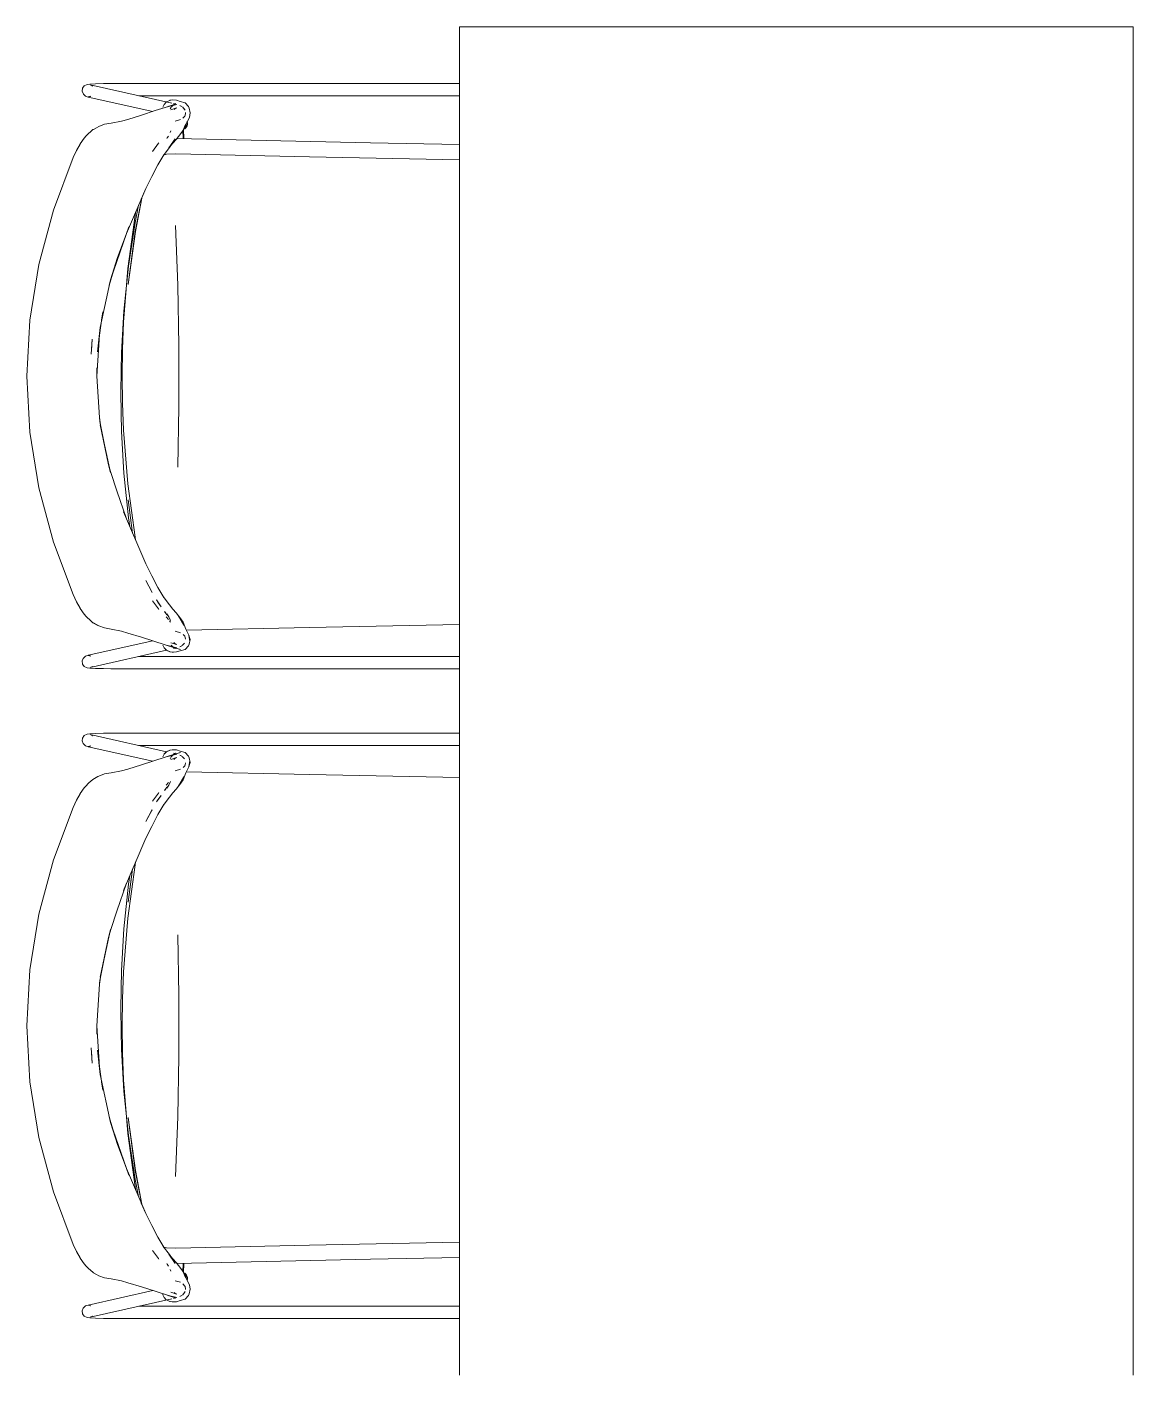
# Model space of a CAD drawing. Header units: millimetres. Extents: x 79795 to 317870, y -36033 to 97293.
# Drawn here: x 190439 to 191424, y 31707 to 32907 of the extents above; entities that cross this region are included whole.
import ezdxf

# ---------------------------------------------------------------- set-up
doc = ezdxf.new("R2010")
doc.units = ezdxf.units.MM
doc.header["$MEASUREMENT"] = 0
doc.layers.add('G-IMPT', color=8, linetype='CONTINUOUS', lineweight=9)
doc.layers.add('I-FURN', color=8, linetype='CONTINUOUS', lineweight=9)

msp = doc.modelspace()

# ---------------------------------------------------------------- linework, layer by layer
at = {"layer": 'G-IMPT'}
for p, q in [((190492.8, 32856.1), (190490.4, 32854.9)), ((190495.2, 32856.5), (190492.8, 32856.1)), ((190500.4, 32856.7), (190495.2, 32856.5)), ((190507.6, 32856.9), (190500.4, 32856.7)), ((190507.6, 32856.9), (190513.9, 32857)), ((190824.4, 32857), (190513.9, 32857)), ((190488.6, 32850.1), (190488.9, 32852.8)), ((190488.6, 32850.1), (190489.3, 32848)), ((190490.4, 32854.9), (190488.9, 32852.8)), ((190489.6, 32847.7), (190489.3, 32848)), ((190489.6, 32847.7), (190491.4, 32845.8)), ((190491.4, 32845.8), (190491.1, 32846.1)), ((190493.9, 32845), (190491.4, 32845.8)), ((190496.2, 32845.7), (190493.7, 32845.3)), ((190496, 32845.6), (190493.7, 32845.3)), ((190493.9, 32845), (190551.5, 32832.2)), ((190568.4, 32839.4), (190495.5, 32855.9)), ((190495.5, 32855.9), (190497.6, 32854.8)), ((190497.4, 32855.1), (190497.6, 32854.8)), ((190824.4, 32846.1), (190539, 32846.1)), ((190553.6, 32832.9), (190541.2, 32829)), ((190565.4, 32836.7), (190553.6, 32832.9)), ((190560.4, 32836), (190561.6, 32838.5)), ((190560.4, 32835.9), (190561.6, 32838.5)), ((190561.5, 32838.3), (190560.4, 32835.9)), ((190560.4, 32836), (190560.4, 32835.9)), ((190561.5, 32838.3), (190561.6, 32838.5)), ((190563.4, 32840.4), (190561.6, 32838.5)), ((190563.4, 32840.4), (190563.7, 32840.6)), ((190566.6, 32842), (190563.7, 32840.6)), ((190572.9, 32838.5), (190564.7, 32836.5)), ((190570.6, 32838.3), (190564.7, 32836.5)), ((190565.4, 32836.7), (190572.9, 32838.5)), ((190566.9, 32842.1), (190566.6, 32842)), ((190566.9, 32842.1), (190568.6, 32842.4)), ((190567, 32834.5), (190567.7, 32835.9)), ((190572.8, 32835.3), (190567.3, 32833.7)), ((190569.4, 32837.8), (190568, 32836.3)), ((190568.3, 32837.6), (190571.5, 32839.1)), ((190568.3, 32837.6), (190570.6, 32838.3)), ((190572.6, 32842.1), (190568.6, 32842.4)), ((190569.4, 32837.8), (190571.5, 32839.1)), ((190571.9, 32838.7), (190569.9, 32839.1)), ((190570.5, 32834), (190571.5, 32835.1)), ((190570.5, 32834), (190571.1, 32834.8)), ((190572.8, 32835.3), (190570.7, 32834.4)), ((190571.5, 32835.1), (190570.7, 32834.4)), ((190572.6, 32842.1), (190575.8, 32841.1)), ((190575.4, 32837.5), (190577.1, 32836.7)), ((190580.1, 32839.8), (190575.8, 32841.1)), ((190575.9, 32837.1), (190577.1, 32836.7)), ((190579.9, 32833.7), (190577.7, 32836.4)), ((190578.9, 32834.8), (190580.1, 32833.2)), ((190578.9, 32834.8), (190579.3, 32834.2)), ((190580.1, 32833.2), (190579.3, 32834.2)), ((190580.1, 32839.8), (190583.2, 32836.5)), ((190583.2, 32836.5), (190583.7, 32835.2)), ((190583.7, 32835.2), (190584.8, 32831)), ((190503.4, 32818.9), (190508.3, 32820.7)), ((190514.3, 32821.8), (190508.3, 32820.7)), ((190514.3, 32821.8), (190523.6, 32823.5)), ((190523.6, 32823.5), (190529.2, 32825.1)), ((190541.2, 32829), (190529.2, 32825.1)), ((190576.2, 32824.9), (190571.4, 32823.6)), ((190579.8, 32828.1), (190578.1, 32826.3)), ((190578.4, 32815.6), (190580.6, 32820.5)), ((190584, 32826.9), (190579.6, 32818.5)), ((190580.6, 32820.5), (190579.6, 32818.5)), ((190579.8, 32828.1), (190580.1, 32828.7)), ((190580.1, 32828.7), (190580.5, 32830.6)), ((190580.6, 32831.2), (190580.5, 32830.6)), ((190584, 32826.9), (190584.8, 32831)), ((190486.8, 32803.4), (190490.2, 32808.3)), ((190490.2, 32808.3), (190491.9, 32810.4)), ((190493.7, 32812.2), (190491.9, 32810.4)), ((190496.2, 32814.4), (190493.7, 32812.2)), ((190498.1, 32816), (190496.2, 32814.4)), ((190498.1, 32816), (190498.5, 32816.2)), ((190498.5, 32816.2), (190501.1, 32817.7)), ((190503.4, 32818.9), (190501.1, 32817.7)), ((190563.8, 32808.1), (190564.2, 32808.7)), ((190565.3, 32810.3), (190564.2, 32808.7)), ((190567, 32813.5), (190567.5, 32814.9)), ((190576.4, 32812.5), (190572.1, 32807.1)), ((190572.5, 32808.1), (190745.4, 32804.3)), ((190578.4, 32815.6), (190576.4, 32812.5)), ((190578.2, 32815.3), (190578.5, 32808)), ((190578.2, 32815.3), (190578.5, 32808)), ((190578.9, 32808.2), (190578.6, 32816)), ((190480.6, 32791.1), (190483.4, 32797.5)), ((190483.4, 32797.5), (190486.6, 32803.1)), ((190486.8, 32803.4), (190486.6, 32803.1)), ((190556.5, 32803.8), (190551.2, 32796.4)), ((190556.8, 32804.2), (190556.5, 32803.8)), ((190566.2, 32800.2), (190560.7, 32792.8)), ((190571.3, 32807.9), (190565.7, 32799.7)), ((190569.2, 32803.9), (190565.7, 32799.7)), ((190571.3, 32807.9), (190566.2, 32800.2)), ((190569.2, 32803.9), (190572.1, 32807.1)), ((190824.4, 32802.6), (190745.4, 32804.3)), ((190463, 32744.3), (190480.6, 32791.1)), ((190550.4, 32774.2), (190555.9, 32784.6)), ((190555.9, 32784.6), (190561.3, 32793.6)), ((190560.7, 32793.3), (190563.6, 32794)), ((190560.7, 32792.8), (190561.3, 32793.6)), ((190563.6, 32794), (190571.9, 32794.5)), ((190571.9, 32794.5), (190690.8, 32791.8)), ((190824.4, 32789.1), (190690.8, 32791.8)), ((190550.4, 32774.2), (190545.2, 32763.6)), ((190527.9, 32723.6), (190545.1, 32763.6)), ((190541, 32754.2), (190545.1, 32763.6)), ((190541, 32754.2), (190545.2, 32763.6)), ((190535.7, 32733.4), (190538.6, 32748.6)), ((190535.8, 32725.2), (190541.5, 32755.1)), ((190541.5, 32755.1), (190535.9, 32725.4)), ((190450, 32695.8), (190463, 32744.3)), ((190529.2, 32692.5), (190535.6, 32739.8)), ((190535.6, 32739.8), (190536.2, 32743)), ((190530.1, 32729.4), (190527.9, 32723.6)), ((190530.1, 32729.4), (190527.9, 32723.6)), ((190529.4, 32678.1), (190535.9, 32725.4)), ((190535.8, 32725.2), (190529.4, 32678.1)), ((190535.7, 32733.4), (190529.8, 32694.3)), ((190571.5, 32730.7), (190573.6, 32677.5)), ((190527.9, 32723.6), (190513.8, 32682.4)), ((190527.9, 32723.6), (190519.9, 32702.1)), ((190527.9, 32723.6), (190519.9, 32702.1)), ((190513.8, 32682.4), (190519.9, 32702.1)), ((190519.9, 32702.1), (190513.9, 32682.4)), ((190450, 32695.8), (190441.9, 32646.5)), ((190525.4, 32644.7), (190529.2, 32692.5)), ((190529.8, 32694.3), (190525.7, 32654.5)), ((190504.5, 32639.9), (190513.8, 32682.4)), ((190513.8, 32682.4), (190512.4, 32677.2)), ((190512.4, 32677.2), (190513.9, 32682.4)), ((190574.6, 32623.6), (190573.6, 32677.5)), ((190507, 32653.7), (190504.9, 32639.6)), ((190507, 32653.7), (190505.7, 32646.6)), ((190525.7, 32654.5), (190523.6, 32617.5)), ((190439.3, 32596.5), (190441.9, 32646.5)), ((190525.4, 32644.7), (190524.4, 32620.6)), ((190497.3, 32629.6), (190496.6, 32616)), ((190496.7, 32619.4), (190497.3, 32629.6)), ((190501.5, 32596.5), (190503.8, 32633.5)), ((190504.5, 32639.9), (190502.1, 32618.3)), ((190502.1, 32618.3), (190503.2, 32628.6)), ((190504.5, 32639.9), (190503.2, 32628.6)), ((190504.9, 32639.6), (190503.2, 32628.6)), ((190503.8, 32633.5), (190503.2, 32628.6)), ((190523.6, 32617.5), (190523.2, 32601.2)), ((190524.4, 32620.6), (190524.1, 32596.5)), ((190574.6, 32623.6), (190574.6, 32569.5)), ((190439.3, 32596.5), (190441.9, 32546.6)), ((190501.5, 32596.5), (190501.6, 32604)), ((190501.5, 32596.5), (190501.6, 32604)), ((190503.9, 32559.6), (190501.5, 32596.5)), ((190523.2, 32601.2), (190522.8, 32582.3)), ((190524.1, 32596.5), (190524.4, 32572.5)), ((190523.2, 32563.5), (190522.8, 32582.3)), ((190525.4, 32548.4), (190524.4, 32572.5)), ((190573.6, 32515.6), (190574.6, 32569.5)), ((190503.8, 32559.6), (190504.9, 32553.2)), ((190503.8, 32559.6), (190504.2, 32556.3)), ((190503.9, 32559.6), (190504.4, 32554.2)), ((190523.2, 32563.5), (190523.6, 32547.2)), ((190450, 32497.2), (190441.9, 32546.6)), ((190513.8, 32510.7), (190504.5, 32553.2)), ((190511.9, 32517.7), (190504.5, 32553.2)), ((190504.9, 32553.2), (190511.9, 32517.7)), ((190525.7, 32510.1), (190523.6, 32547.2)), ((190529.2, 32500.6), (190525.4, 32548.4)), ((190513.8, 32510.7), (190511.9, 32517.7)), ((190511.9, 32517.7), (190514.1, 32510.7)), ((190519.3, 32494.5), (190514.1, 32510.7)), ((190525.7, 32510.1), (190529.8, 32470.4)), ((190463, 32448.8), (190450, 32497.2)), ((190529.2, 32500.6), (190535.6, 32453.3)), ((190519.3, 32494.5), (190527.9, 32469.5)), ((190533.4, 32456.9), (190529.4, 32486.5)), ((190533.4, 32456.9), (190529.4, 32486.5)), ((190527.9, 32469.5), (190525.3, 32475.9)), ((190545.2, 32429.5), (190525.3, 32475.9)), ((190530.9, 32462.7), (190529.8, 32470.4)), ((190463, 32448.8), (190480.5, 32402.1)), ((190535.6, 32453.3), (190536.1, 32450.7)), ((190545.2, 32429.5), (190550.4, 32418.9)), ((190550.7, 32404.1), (190545.2, 32414.5)), ((190545.2, 32414.5), (190550.2, 32405.1)), ((190550.4, 32418.9), (190555.9, 32408.5)), ((190480.5, 32402.1), (190483.4, 32395.6)), ((190550.7, 32404.1), (190550.2, 32405.1)), ((190561.3, 32399.5), (190555.9, 32408.5)), ((190566.2, 32392.9), (190560.7, 32400.3)), ((190561.3, 32399.5), (190560.7, 32400.3)), ((190486.6, 32390), (190483.4, 32395.6)), ((190486.6, 32390), (190486.8, 32389.7)), ((190490.2, 32384.8), (190486.8, 32389.7)), ((190551.2, 32396.6), (190556.5, 32389.3)), ((190558.7, 32391.3), (190554.7, 32397.3)), ((190554.7, 32397.3), (190556, 32395.3)), ((190558.7, 32391.3), (190556, 32395.3)), ((190556.8, 32388.8), (190556.5, 32389.3)), ((190566.2, 32392.9), (190569.2, 32389.2)), ((190572.1, 32386), (190569.2, 32389.2)), ((190490.2, 32384.8), (190491.9, 32382.7)), ((190493.7, 32380.9), (190491.9, 32382.7)), ((190493.7, 32380.9), (190494.3, 32380.4)), ((190496.2, 32378.6), (190494.3, 32380.4)), ((190498.1, 32377.1), (190496.2, 32378.6)), ((190502.4, 32374.7), (190498.1, 32377.1)), ((190498.1, 32377.1), (190498.5, 32376.9)), ((190498.1, 32377.1), (190503.4, 32374.2)), ((190498.5, 32376.9), (190501.1, 32375.4)), ((190562.3, 32386.5), (190561.9, 32387.1)), ((190564, 32384), (190561.9, 32387.1)), ((190562.3, 32386.5), (190564, 32384)), ((190565.5, 32379.9), (190563.3, 32382.3)), ((190565.6, 32382.2), (190563.8, 32384.9)), ((190564.2, 32384.4), (190563.8, 32384.9)), ((190565.6, 32382.2), (190564.2, 32384.4)), ((190565.6, 32382.2), (190565.3, 32382.8)), ((190567.2, 32379), (190565.3, 32382.8)), ((190565.6, 32382.2), (190567.2, 32379)), ((190566.3, 32378.7), (190567.1, 32377.5)), ((190576.4, 32380.5), (190572.1, 32386)), ((190576.6, 32379.3), (190574.3, 32382.9)), ((190574.3, 32382.9), (190579.1, 32374.6)), ((190578.4, 32377.5), (190576.4, 32380.5)), ((190576.6, 32379.3), (190579.1, 32374.6)), ((190578.4, 32377.5), (190580.9, 32371.4)), ((190501.1, 32375.4), (190503.4, 32374.2)), ((190502.4, 32374.7), (190503.4, 32374.2)), ((190508.3, 32372.4), (190503.4, 32374.2)), ((190514.4, 32371.2), (190508.3, 32372.4)), ((190523.6, 32369.6), (190514.4, 32371.2)), ((190523.6, 32369.6), (190529.2, 32367.9)), ((190529.2, 32367.9), (190541.2, 32364.1)), ((190541.2, 32364.1), (190562.3, 32357.3)), ((190576.2, 32368.2), (190571.4, 32369.5)), ((190579.8, 32365), (190578.3, 32366.6)), ((190579.8, 32365), (190580.3, 32364)), ((190580.4, 32362.5), (190580.3, 32364)), ((190583.9, 32365.4), (190580.9, 32371.4)), ((190581.4, 32370.4), (190690.8, 32372.9)), ((190584.8, 32362.1), (190583.6, 32365.8)), ((190584.4, 32360.7), (190583.6, 32365.8)), ((190584.4, 32360.7), (190583.9, 32365.4)), ((190690.8, 32372.9), (190824.4, 32375.6)), ((190551.3, 32360.9), (190493.9, 32348.1)), ((190495.5, 32337.2), (190563.7, 32352.6)), ((190560.4, 32357), (190560.4, 32357.2)), ((190560.4, 32357), (190561.5, 32354.8)), ((190561.5, 32354.8), (190561.6, 32354.6)), ((190563.7, 32352.5), (190561.6, 32354.6)), ((190561.9, 32354.3), (190563.4, 32352.7)), ((190561.9, 32354.3), (190563.7, 32352.5)), ((190570.6, 32354.8), (190562.3, 32357.3)), ((190566.9, 32351), (190563.4, 32352.7)), ((190563.4, 32352.7), (190566.6, 32351.1)), ((190563.4, 32352.7), (190563.7, 32352.5)), ((190566.9, 32351), (190563.7, 32352.5)), ((190572.9, 32354.6), (190564.8, 32356.7)), ((190564.8, 32356.7), (190566, 32356.3)), ((190572.9, 32354.6), (190566, 32356.3)), ((190572.8, 32357.8), (190567.3, 32359.3)), ((190569.4, 32355.3), (190567.7, 32357.1)), ((190571.5, 32354), (190568.3, 32355.5)), ((190576.2, 32353.2), (190568.3, 32355.5)), ((190571.5, 32354), (190569.4, 32355.3)), ((190569.9, 32354), (190571.8, 32354.4)), ((190571.5, 32358), (190570.1, 32359.5)), ((190570.1, 32359.5), (190571, 32358.4)), ((190571.5, 32358), (190570.4, 32359)), ((190572.8, 32357.8), (190570.4, 32359)), ((190576.2, 32353.2), (190570.6, 32354.8)), ((190577.1, 32356.4), (190575.5, 32355.6)), ((190575.8, 32352), (190580.1, 32353.3)), ((190575.9, 32355.9), (190577.1, 32356.4)), ((190579.6, 32358.9), (190577.6, 32356.7)), ((190583.2, 32356.6), (190580.1, 32353.3)), ((190583.7, 32357.9), (190583.2, 32356.6)), ((190584.8, 32362.1), (190583.7, 32357.9)), ((190489.3, 32345.1), (190488.6, 32343)), ((190488.9, 32340.3), (190488.6, 32343)), ((190490.4, 32338.2), (190488.9, 32340.3)), ((190489.3, 32345.1), (190491.1, 32347)), ((190491.4, 32347.3), (190491.1, 32347)), ((190493.9, 32348.1), (190491.4, 32347.3)), ((190496.2, 32347.4), (190493.7, 32347.8)), ((190496, 32347.5), (190493.7, 32347.8)), ((190539, 32347), (190824.4, 32347)), ((190566.9, 32351), (190566.6, 32351.1)), ((190566.9, 32351), (190568.6, 32350.7)), ((190569.8, 32350.8), (190568.6, 32350.7)), ((190572.6, 32351), (190569.8, 32350.8)), ((190575.8, 32352), (190572.6, 32351)), ((190492.8, 32337), (190490.4, 32338.2)), ((190492.8, 32337), (190495.2, 32336.6)), ((190495.2, 32336.6), (190500.4, 32336.3)), ((190495.5, 32337.2), (190497.6, 32338.2)), ((190497.6, 32338.2), (190497.4, 32338)), ((190500.4, 32336.3), (190507.6, 32336.2)), ((190513.9, 32336.1), (190507.6, 32336.2)), ((190824.4, 32336.1), (190513.9, 32336.1)), ((190488.9, 32274.4), (190488.6, 32271.8)), ((190489.3, 32269.6), (190488.6, 32271.8)), ((190490.4, 32276.6), (190488.9, 32274.4)), ((190489.3, 32269.6), (190491.1, 32267.8)), ((190492.8, 32277.8), (190490.4, 32276.6)), ((190492.8, 32277.8), (190495.2, 32278.1)), ((190495.2, 32278.1), (190500.4, 32278.4)), ((190495.5, 32277.5), (190563.7, 32262.2)), ((190495.5, 32277.5), (190497.6, 32276.5)), ((190497.6, 32276.5), (190497.4, 32276.7)), ((190500.4, 32278.4), (190507.6, 32278.6)), ((190513.9, 32278.6), (190507.6, 32278.6)), ((190824.4, 32278.6), (190513.9, 32278.6)), ((190491.4, 32267.5), (190491.1, 32267.8)), ((190493.9, 32266.7), (190491.4, 32267.5)), ((190496.2, 32267.4), (190493.7, 32266.9)), ((190496, 32267.3), (190493.7, 32266.9)), ((190551.3, 32253.8), (190493.9, 32266.7)), ((190539, 32267.7), (190824.4, 32267.7)), ((190541.2, 32250.7), (190562.3, 32257.4)), ((190560.4, 32257.7), (190561.5, 32260)), ((190560.4, 32257.7), (190560.4, 32257.6)), ((190561.5, 32260), (190561.6, 32260.2)), ((190563.7, 32262.2), (190561.6, 32260.2)), ((190561.9, 32260.4), (190563.7, 32262.2)), ((190561.9, 32260.4), (190563.4, 32262.1)), ((190570.6, 32260), (190562.3, 32257.4)), ((190566.9, 32263.7), (190563.4, 32262.1)), ((190563.4, 32262.1), (190566.6, 32263.7)), ((190563.4, 32262.1), (190563.7, 32262.2)), ((190566.9, 32263.7), (190563.7, 32262.2)), ((190572.9, 32260.1), (190564.8, 32258.1)), ((190564.8, 32258.1), (190566, 32258.4)), ((190572.9, 32260.1), (190566, 32258.4)), ((190566.9, 32263.7), (190566.6, 32263.7)), ((190566.8, 32255.8), (190567.7, 32257.6)), ((190566.9, 32263.7), (190568.6, 32264)), ((190572.8, 32257), (190567.3, 32255.4)), ((190569.4, 32259.4), (190567.7, 32257.6)), ((190576.2, 32261.6), (190568.3, 32259.2)), ((190571.5, 32260.8), (190568.3, 32259.2)), ((190569.8, 32263.9), (190568.6, 32264)), ((190571.5, 32260.8), (190569.4, 32259.4)), ((190572.6, 32263.8), (190569.8, 32263.9)), ((190569.9, 32260.8), (190571.8, 32260.3)), ((190571.5, 32256.7), (190570.1, 32255.3)), ((190570.1, 32255.3), (190571, 32256.4)), ((190572.8, 32257), (190570.4, 32255.8)), ((190571.5, 32256.7), (190570.4, 32255.8)), ((190576.2, 32261.6), (190570.6, 32260)), ((190575.8, 32262.8), (190572.6, 32263.8)), ((190577.1, 32258.4), (190575.5, 32259.1)), ((190575.8, 32262.8), (190580.1, 32261.4)), ((190575.9, 32258.8), (190577.1, 32258.4)), ((190579.6, 32255.8), (190577.6, 32258.1)), ((190583.2, 32258.2), (190580.1, 32261.4)), ((190583.7, 32256.9), (190583.2, 32258.2)), ((190584.8, 32252.6), (190583.7, 32256.9)), ((190523.6, 32245.1), (190514.4, 32243.5)), ((190523.6, 32245.1), (190529.2, 32246.8)), ((190529.2, 32246.8), (190541.2, 32250.7)), ((190576.2, 32246.6), (190571.4, 32245.2)), ((190579.8, 32249.8), (190578.3, 32248.1)), ((190579.8, 32249.8), (190580.3, 32250.7)), ((190580.4, 32252.3), (190580.3, 32250.7)), ((190583.9, 32249.4), (190580.9, 32243.4)), ((190581.4, 32244.4), (190690.8, 32241.9)), ((190584.4, 32254), (190583.6, 32249)), ((190584.8, 32252.6), (190583.6, 32249)), ((190584.4, 32254), (190583.9, 32249.4)), ((190490.2, 32230), (190491.9, 32232)), ((190493.7, 32233.9), (190491.9, 32232)), ((190493.7, 32233.9), (190494.3, 32234.4)), ((190496.2, 32236.1), (190494.3, 32234.4)), ((190498.1, 32237.6), (190496.2, 32236.1)), ((190498.1, 32237.6), (190503.4, 32240.6)), ((190502.4, 32240.1), (190498.1, 32237.6)), ((190498.1, 32237.6), (190498.5, 32237.9)), ((190498.5, 32237.9), (190501.1, 32239.4)), ((190501.1, 32239.4), (190503.4, 32240.6)), ((190502.4, 32240.1), (190503.4, 32240.6)), ((190508.3, 32242.4), (190503.4, 32240.6)), ((190514.4, 32243.5), (190508.3, 32242.4)), ((190565.5, 32234.9), (190563.3, 32232.5)), ((190565.6, 32232.6), (190563.8, 32229.8)), ((190565.6, 32232.6), (190564.2, 32230.4)), ((190567.2, 32235.8), (190565.3, 32232)), ((190565.6, 32232.6), (190565.3, 32232)), ((190565.6, 32232.6), (190567.2, 32235.8)), ((190576.4, 32234.2), (190572.1, 32228.8)), ((190574.3, 32231.8), (190579.1, 32240.1)), ((190576.6, 32235.5), (190574.3, 32231.8)), ((190578.4, 32237.3), (190576.4, 32234.2)), ((190576.6, 32235.5), (190579.1, 32240.1)), ((190578.4, 32237.3), (190580.9, 32243.4)), ((190690.8, 32241.9), (190824.4, 32239.2)), ((190486.6, 32224.8), (190483.4, 32219.2)), ((190486.6, 32224.8), (190486.8, 32225.1)), ((190490.2, 32230), (190486.8, 32225.1)), ((190551.2, 32218.1), (190556.5, 32225.4)), ((190558.7, 32223.4), (190554.7, 32217.5)), ((190558.7, 32223.4), (190556, 32219.4)), ((190556.8, 32225.9), (190556.5, 32225.4)), ((190566.2, 32221.8), (190560.7, 32214.5)), ((190564, 32230.7), (190561.9, 32227.6)), ((190562.3, 32228.2), (190561.9, 32227.6)), ((190562.3, 32228.2), (190564, 32230.7)), ((190564.2, 32230.4), (190563.8, 32229.8)), ((190566.2, 32221.8), (190569.2, 32225.6)), ((190572.1, 32228.8), (190569.2, 32225.6)), ((190463, 32165.9), (190480.5, 32212.7)), ((190480.5, 32212.7), (190483.4, 32219.2)), ((190550.7, 32210.6), (190545.2, 32200.2)), ((190545.2, 32200.2), (190550.2, 32209.7)), ((190550.7, 32210.6), (190550.2, 32209.7)), ((190554.7, 32217.5), (190556, 32219.4)), ((190561.3, 32215.2), (190555.9, 32206.3)), ((190561.3, 32215.2), (190560.7, 32214.5)), ((190550.4, 32195.8), (190555.9, 32206.3)), ((190545.2, 32185.2), (190525.3, 32138.8)), ((190545.2, 32185.2), (190550.4, 32195.8)), ((190463, 32165.9), (190450, 32117.5)), ((190529.2, 32114.2), (190535.6, 32161.4)), ((190535.6, 32161.4), (190536.1, 32164.1)), ((190533.4, 32157.9), (190529.4, 32128.2)), ((190533.4, 32157.8), (190529.4, 32128.2)), ((190530.9, 32152), (190529.8, 32144.4)), ((190519.3, 32120.2), (190527.9, 32145.3)), ((190527.9, 32145.3), (190525.3, 32138.8)), ((190525.7, 32104.6), (190529.8, 32144.4)), ((190450, 32117.5), (190441.9, 32068.1)), ((190519.3, 32120.2), (190514.1, 32104)), ((190529.2, 32114.2), (190525.4, 32066.3)), ((190513.8, 32104.1), (190504.5, 32061.6)), ((190513.8, 32104.1), (190511.9, 32097)), ((190511.9, 32097), (190514.1, 32104)), ((190525.7, 32104.6), (190523.6, 32067.6)), ((190511.9, 32097), (190504.5, 32061.6)), ((190504.9, 32061.5), (190511.9, 32097)), ((190573.6, 32099.2), (190574.6, 32045.2)), ((190439.3, 32018.2), (190441.9, 32068.1)), ((190523.2, 32051.3), (190523.6, 32067.6)), ((190525.4, 32066.3), (190524.4, 32042.3)), ((190503.9, 32055.2), (190501.5, 32018.2)), ((190503.8, 32055.2), (190504.9, 32061.5)), ((190503.8, 32055.2), (190504.2, 32058.4)), ((190503.9, 32055.2), (190504.3, 32059.3)), ((190523.2, 32051.3), (190522.8, 32032.4)), ((190524.1, 32018.2), (190524.4, 32042.3)), ((190574.6, 31991.2), (190574.6, 32045.2)), ((190523.2, 32013.6), (190522.8, 32032.4)), ((190439.3, 32018.2), (190441.9, 31968.3)), ((190501.5, 32018.2), (190503.8, 31981.3)), ((190501.5, 32018.2), (190501.6, 32010.8)), ((190501.5, 32018.2), (190501.6, 32010.8)), ((190524.4, 31994.1), (190524.1, 32018.2)), ((190523.6, 31997.3), (190523.2, 32013.6)), ((190497.3, 31985.1), (190496.6, 31998.7)), ((190496.7, 31995.3), (190497.3, 31985.1)), ((190504.5, 31974.8), (190502.1, 31996.5)), ((190502.1, 31996.5), (190503.2, 31986.2)), ((190525.7, 31960.2), (190523.6, 31997.3)), ((190525.4, 31970.1), (190524.4, 31994.1)), ((190503.8, 31981.3), (190503.2, 31986.2)), ((190504.5, 31974.8), (190503.2, 31986.2)), ((190504.9, 31975.1), (190503.2, 31986.2)), ((190574.6, 31991.2), (190573.6, 31937.3)), ((190450, 31918.9), (190441.9, 31968.3)), ((190504.5, 31974.8), (190513.8, 31932.3)), ((190507, 31961), (190504.9, 31975.1)), ((190507, 31961), (190505.7, 31968.2)), ((190525.4, 31970.1), (190529.2, 31922.3)), ((190529.8, 31920.5), (190525.7, 31960.2)), ((190513.8, 31932.3), (190512.4, 31937.5)), ((190512.4, 31937.5), (190513.9, 31932.3)), ((190527.9, 31891.2), (190513.8, 31932.3)), ((190513.8, 31932.3), (190519.9, 31912.6)), ((190519.9, 31912.6), (190513.9, 31932.3)), ((190535.8, 31889.5), (190529.4, 31936.7)), ((190529.4, 31936.7), (190535.9, 31889.4)), ((190571.5, 31884.1), (190573.6, 31937.3)), ((190529.2, 31922.3), (190535.6, 31875)), ((190535.7, 31881.3), (190529.8, 31920.5)), ((190450, 31918.9), (190463, 31870.5)), ((190527.9, 31891.2), (190519.9, 31912.6)), ((190527.9, 31891.1), (190519.9, 31912.6)), ((190530.1, 31885.4), (190527.9, 31891.2)), ((190527.9, 31891.2), (190545.1, 31851.2)), ((190530.1, 31885.4), (190527.9, 31891.1)), ((190535.8, 31889.5), (190541.5, 31859.6)), ((190541.5, 31859.6), (190535.9, 31889.4)), ((190535.6, 31875), (190536.2, 31871.8)), ((190535.7, 31881.3), (190538.6, 31866.2)), ((190463, 31870.5), (190480.6, 31823.6)), ((190541, 31860.5), (190545.1, 31851.2)), ((190541, 31860.5), (190545.2, 31851.2)), ((190550.4, 31840.6), (190545.2, 31851.2)), ((190550.4, 31840.6), (190555.9, 31830.1)), ((190555.9, 31830.1), (190561.3, 31821.2)), ((190824.4, 31825.7), (190690.8, 31823)), ((190480.6, 31823.6), (190483.4, 31817.2)), ((190483.4, 31817.2), (190486.6, 31811.6)), ((190556.5, 31811), (190551.2, 31818.3)), ((190566.2, 31814.6), (190560.7, 31821.9)), ((190560.7, 31821.9), (190561.3, 31821.2)), ((190560.7, 31821.4), (190563.6, 31820.7)), ((190563.6, 31820.7), (190571.9, 31820.3)), ((190571.3, 31806.8), (190565.7, 31815.1)), ((190569.2, 31810.8), (190565.7, 31815.1)), ((190571.3, 31806.8), (190566.2, 31814.6)), ((190571.9, 31820.3), (190690.8, 31823)), ((190824.4, 31812.1), (190745.4, 31810.5)), ((190486.8, 31811.3), (190486.6, 31811.6)), ((190486.8, 31811.3), (190490.2, 31806.5)), ((190490.2, 31806.5), (190491.9, 31804.4)), ((190493.7, 31802.5), (190491.9, 31804.4)), ((190496.2, 31800.3), (190493.7, 31802.5)), ((190498.1, 31798.8), (190496.2, 31800.3)), ((190556.8, 31810.5), (190556.5, 31811)), ((190563.8, 31806.6), (190564.2, 31806)), ((190565.3, 31804.4), (190564.2, 31806)), ((190567, 31801.3), (190567.5, 31799.9)), ((190569.2, 31810.8), (190572.1, 31807.6)), ((190576.4, 31802.2), (190572.1, 31807.6)), ((190572.5, 31806.6), (190745.4, 31810.5)), ((190578.4, 31799.1), (190576.4, 31802.2)), ((190578.2, 31799.5), (190578.5, 31806.8)), ((190578.2, 31799.5), (190578.5, 31805.7)), ((190578.9, 31806.5), (190578.6, 31798.7)), ((190498.1, 31798.8), (190498.5, 31798.5)), ((190498.5, 31798.5), (190501.1, 31797)), ((190503.4, 31795.8), (190501.1, 31797)), ((190503.4, 31795.8), (190508.3, 31794)), ((190514.3, 31792.9), (190508.3, 31794)), ((190514.3, 31792.9), (190523.6, 31791.3)), ((190523.6, 31791.3), (190529.2, 31789.6)), ((190541.2, 31785.8), (190529.2, 31789.6)), ((190576.2, 31789.9), (190571.4, 31791.2)), ((190579.8, 31786.6), (190578.1, 31788.5)), ((190578.4, 31799.1), (190580.6, 31794.3)), ((190584, 31787.8), (190579.6, 31796.3)), ((190580.6, 31794.3), (190579.6, 31796.3)), ((190493.9, 31769.7), (190551.5, 31782.6)), ((190553.6, 31781.9), (190541.2, 31785.8)), ((190565.4, 31778.1), (190553.6, 31781.9)), ((190560.4, 31778.8), (190560.3, 31779.9)), ((190560.4, 31778.7), (190560.4, 31778.8)), ((190561.5, 31776.5), (190560.4, 31778.8)), ((190560.4, 31778.8), (190561.6, 31776.3)), ((190560.4, 31778.7), (190561.6, 31776.3)), ((190561.5, 31776.5), (190561.6, 31776.3)), ((190563.4, 31774.4), (190561.6, 31776.3)), ((190570.6, 31776.4), (190564.7, 31778.3)), ((190572.9, 31776.3), (190564.7, 31778.3)), ((190565.4, 31778.1), (190572.9, 31776.3)), ((190572.8, 31779.4), (190567.3, 31781)), ((190568.3, 31777.2), (190570.6, 31776.4)), ((190568.3, 31777.2), (190571.5, 31775.7)), ((190569.4, 31777), (190571.5, 31775.7)), ((190571.9, 31776.1), (190569.9, 31775.6)), ((190570.5, 31780.7), (190571.5, 31779.7)), ((190570.5, 31780.7), (190571.1, 31780)), ((190572.8, 31779.4), (190570.7, 31780.4)), ((190571.5, 31779.7), (190570.7, 31780.4)), ((190575.4, 31777.3), (190577.1, 31778.1)), ((190575.9, 31777.6), (190577.1, 31778.1)), ((190579.9, 31781), (190577.7, 31778.4)), ((190578.9, 31780), (190580.1, 31781.6)), ((190578.9, 31780), (190579.3, 31780.5)), ((190580.1, 31781.6), (190579.3, 31780.5)), ((190579.8, 31786.6), (190580.1, 31786.1)), ((190580.1, 31786.1), (190580.5, 31784.1)), ((190580.1, 31775), (190583.2, 31778.2)), ((190580.6, 31783.5), (190580.5, 31784.1)), ((190583.2, 31778.2), (190583.7, 31779.6)), ((190583.7, 31779.6), (190584.8, 31783.8)), ((190584, 31787.8), (190584.8, 31783.8)), ((190488.6, 31764.6), (190489.3, 31766.8)), ((190488.6, 31764.6), (190488.9, 31762)), ((190489.6, 31767.1), (190489.3, 31766.8)), ((190489.6, 31767.1), (190491.4, 31768.9)), ((190491.4, 31768.9), (190491.1, 31768.6)), ((190493.9, 31769.7), (190491.4, 31768.9)), ((190496.2, 31769), (190493.7, 31769.5)), ((190496, 31769.1), (190493.7, 31769.5)), ((190568.4, 31775.3), (190495.5, 31758.9)), ((190824.4, 31768.7), (190539, 31768.7)), ((190563.4, 31774.4), (190563.7, 31774.2)), ((190566.6, 31772.8), (190563.7, 31774.2)), ((190566.9, 31772.7), (190566.6, 31772.8)), ((190566.9, 31772.7), (190568.6, 31772.4)), ((190572.6, 31772.6), (190568.6, 31772.4)), ((190572.6, 31772.6), (190575.8, 31773.6)), ((190580.1, 31775), (190575.8, 31773.6)), ((190490.4, 31759.8), (190488.9, 31762)), ((190492.8, 31758.6), (190490.4, 31759.8)), ((190495.2, 31758.3), (190492.8, 31758.6)), ((190500.4, 31758), (190495.2, 31758.3)), ((190495.5, 31758.9), (190497.6, 31759.9)), ((190497.4, 31759.7), (190497.6, 31759.9)), ((190507.6, 31757.8), (190500.4, 31758)), ((190507.6, 31757.8), (190513.9, 31757.8)), ((190824.4, 31757.8), (190513.9, 31757.8))]:
    msp.add_line(p, q, dxfattribs=at)
at = {"layer": 'I-FURN'}
for p, q in [((190824.4, 32907.4), (190824.4, 31707.3)), ((191424.4, 32907.4), (190824.4, 32907.4)), ((191424.4, 31707.3), (191424.4, 32907.4)), ((190579.9, 32816.8), (190582.4, 32821.8)), ((190579.9, 32816.8), (190580.6, 32820.6)), ((190582.4, 32821.8), (190580.8, 32817.5)), ((190582.4, 32821.8), (190581.5, 32818.5)), ((190581.9, 32823.4), (190582.4, 32821.8)), ((190582.4, 32821.8), (190582.1, 32819.5)), ((190582.4, 32820.6), (190582.1, 32819.5)), ((190582.4, 32821.8), (190582.4, 32820.6)), ((190579.9, 32816.8), (190578.9, 32816.6)), ((190579.9, 32816.8), (190579.6, 32818.2)), ((190579.9, 32816.8), (190579.7, 32818.4)), ((190579.9, 32816.8), (190579.8, 32818.8)), ((190579.9, 32816.8), (190580.1, 32819.3)), ((190579.9, 32816.8), (190580.8, 32817.5)), ((190580.8, 32817.5), (190581.5, 32818.5)), ((190582.1, 32819.5), (190581.5, 32818.5)), ((190579.9, 31798), (190578.9, 31798.2)), ((190579.9, 31798), (190579.6, 31796.6)), ((190579.9, 31798), (190579.7, 31796.3)), ((190579.9, 31798), (190579.8, 31796)), ((190579.9, 31798), (190580.8, 31797.2)), ((190579.9, 31798), (190580.6, 31794.2)), ((190579.9, 31798), (190582.4, 31793)), ((190579.9, 31798), (190580.1, 31795.4)), ((190580.8, 31797.2), (190581.5, 31796.3)), ((190582.4, 31793), (190580.8, 31797.2)), ((190582.1, 31795.2), (190581.5, 31796.3)), ((190582.4, 31793), (190581.5, 31796.3)), ((190581.9, 31791.4), (190582.4, 31793)), ((190582.4, 31794.1), (190582.1, 31795.2)), ((190582.4, 31793), (190582.1, 31795.2)), ((190582.4, 31793), (190582.4, 31794.1))]:
    msp.add_line(p, q, dxfattribs=at)

doc.saveas('drawing.dxf')
